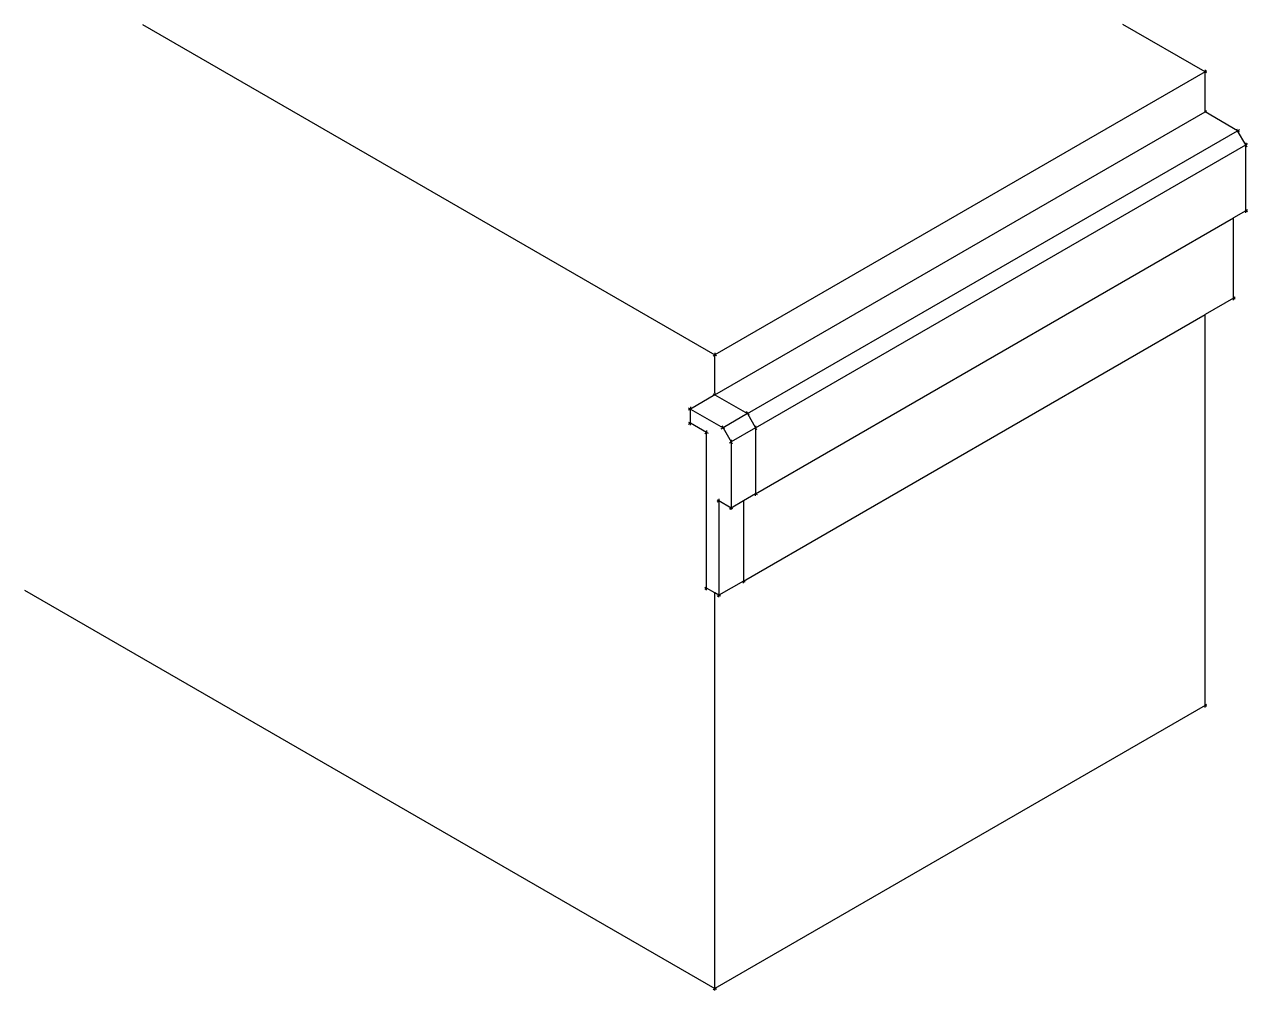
# Model space of a CAD drawing. Header units: millimetres. Extents: x -825 to 234, y -401 to 435.
import ezdxf

# ---------------------------------------------------------------- set-up
doc = ezdxf.new("R2010")
doc.units = ezdxf.units.MM

msp = doc.modelspace()

# ---------------------------------------------------------------- linework, layer by layer
for p, q in [((-722.9, 435.4), (-227.5, 149.4)), ((196.8, 394.4), (125.6, 435.4)), ((196.8, 394.4), (-227.5, 149.4)), ((196.8, 396.1), (196.8, 394.4)), ((198.2, 395.2), (196.8, 394.4)), ((198.2, 393.5), (196.8, 394.4)), ((196.8, 359.7), (196.8, 394.4)), ((198.2, 360.6), (196.8, 359.7)), ((-227.5, 114.8), (196.8, 359.7)), ((225, 343.4), (196.8, 359.7)), ((-199.2, 98.5), (225, 343.4)), ((224, 345.2), (225, 343.4)), ((226.5, 344.3), (225, 343.4)), ((232.1, 331.2), (225, 343.4)), ((226.5, 342.6), (225, 343.4)), ((-192.2, 86.2), (232.1, 331.2)), ((232.1, 332.9), (232.1, 331.2)), ((233.6, 332), (232.1, 331.2)), ((232.1, 274), (232.1, 331.2)), ((233.2, 329.3), (232.1, 331.2)), ((-192.2, 29.1), (221.5, 267.9)), ((232.1, 274), (221.5, 267.9)), ((221.5, 198.5), (221.5, 267.9)), ((233.6, 274.9), (232.1, 274)), ((233.6, 273.2), (232.1, 274)), ((232.1, 272.3), (232.1, 274)), ((221.5, 198.5), (196.8, 184.2)), ((223, 199.3), (221.5, 198.5)), ((223, 197.6), (221.5, 198.5)), ((221.5, 196.8), (221.5, 198.5)), ((-202.8, -46.5), (196.8, 184.2)), ((196.8, -154.2), (196.8, 184.2)), ((-229, 148.6), (-227.5, 149.4)), ((-227.5, 151.1), (-227.5, 149.4)), ((-226, 148.6), (-227.5, 149.4)), ((-227.5, 116.5), (-227.5, 149.4)), ((-227.5, 116.5), (-227.5, 114.8)), ((-227.5, 114.8), (-248.7, 102.5)), ((-229, 115.7), (-227.5, 114.8)), ((-227.5, 114.8), (-199.2, 98.5)), ((-250.2, 103.4), (-248.7, 102.5)), ((-250.2, 101.7), (-248.7, 102.5)), ((-248.7, 104.3), (-248.7, 102.5)), ((-248.7, 90.3), (-248.7, 102.5)), ((-248.7, 102.5), (-220.4, 86.2)), ((-199.2, 98.5), (-220.4, 86.2)), ((-200.3, 100.3), (-199.2, 98.5)), ((-199.2, 98.5), (-192.2, 86.2)), ((-197.7, 97.6), (-199.2, 98.5)), ((-250.2, 91.2), (-248.7, 90.3)), ((-250.2, 89.4), (-248.7, 90.3)), ((-248.7, 88.6), (-248.7, 90.3)), ((-234.6, 82.1), (-248.7, 90.3)), ((-221.9, 85.4), (-220.4, 86.2)), ((-221.5, 88), (-220.4, 86.2)), ((-220.4, 86.2), (-213.4, 74)), ((-219, 85.4), (-220.4, 86.2)), ((-192.2, 86.2), (-213.4, 74)), ((-192.2, 87.9), (-192.2, 86.2)), ((-192.2, 86.2), (-192.2, 29.1)), ((-191.1, 84.4), (-192.2, 86.2)), ((-236.1, 81.3), (-234.6, 82.1)), ((-234.6, 83.9), (-234.6, 82.1)), ((-234.6, -52.6), (-234.6, 82.1)), ((-233.1, 81.3), (-234.6, 82.1)), ((-213.4, 75.7), (-213.4, 74)), ((-214.9, 73.1), (-213.4, 74)), ((-212.3, 72.1), (-213.4, 74)), ((-213.4, 74), (-213.4, 16.8)), ((-225.5, 23.8), (-224, 22.9)), ((-225.5, 22.1), (-224, 22.9)), ((-224, 24.7), (-224, 22.9)), ((-213.4, 16.8), (-224, 22.9)), ((-224, 22.9), (-224, -58.7)), ((-202.8, 22.9), (-213.4, 16.8)), ((-192.2, 29.1), (-202.8, 22.9)), ((-202.8, 22.9), (-202.8, -46.5)), ((-190.7, 28.2), (-192.2, 29.1)), ((-192.2, 27.3), (-192.2, 29.1)), ((-214.9, 16), (-213.4, 16.8)), ((-211.9, 16), (-213.4, 16.8)), ((-213.4, 15.1), (-213.4, 16.8)), ((-236.1, -51.7), (-234.6, -52.6)), ((-236.1, -53.4), (-234.6, -52.6)), ((-234.6, -54.3), (-234.6, -52.6)), ((-227.5, -56.7), (-234.6, -52.6)), ((-202.8, -46.5), (-224, -58.7)), ((-201.3, -47.3), (-202.8, -46.5)), ((-202.8, -48.2), (-202.8, -46.5)), ((-825.1, -54.2), (-227.5, -399.2)), ((-227.5, -399.2), (-227.5, -56.7)), ((-224, -58.7), (-227.5, -56.7)), ((-225.5, -59.6), (-224, -58.7)), ((-222.5, -59.6), (-224, -58.7)), ((-224, -60.4), (-224, -58.7)), ((196.8, -154.2), (-227.5, -399.2)), ((198.2, -153.4), (196.8, -154.2)), ((196.8, -156), (196.8, -154.2)), ((198.2, -155.1), (196.8, -154.2)), ((-229, -400.1), (-227.5, -399.2)), ((-227.5, -400.9), (-227.5, -399.2)), ((-226, -400.1), (-227.5, -399.2))]:
    msp.add_line(p, q)

doc.saveas('drawing.dxf')
